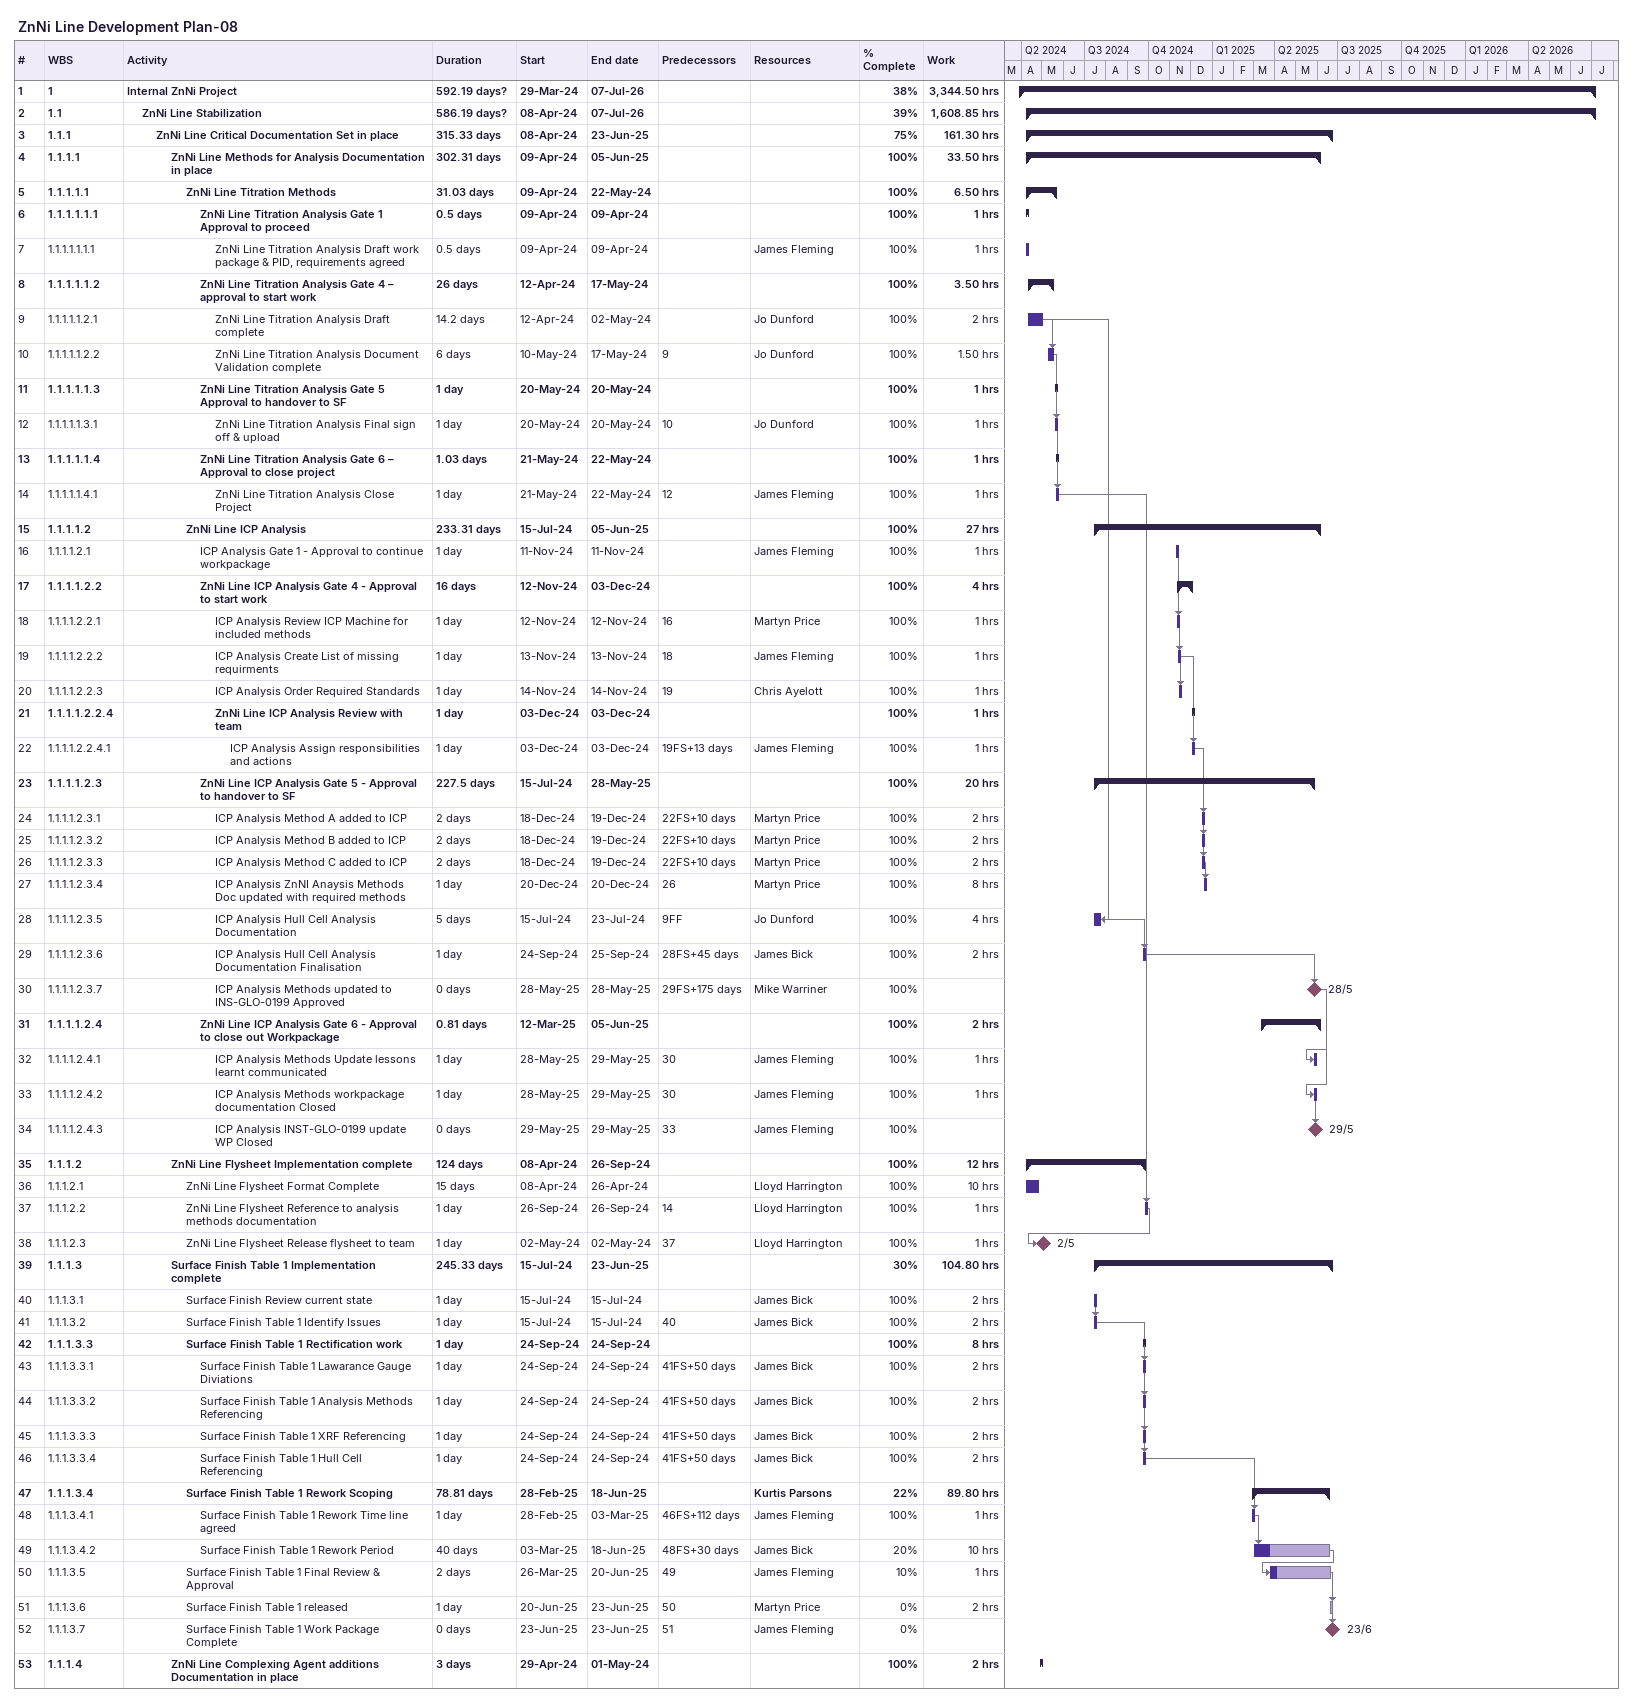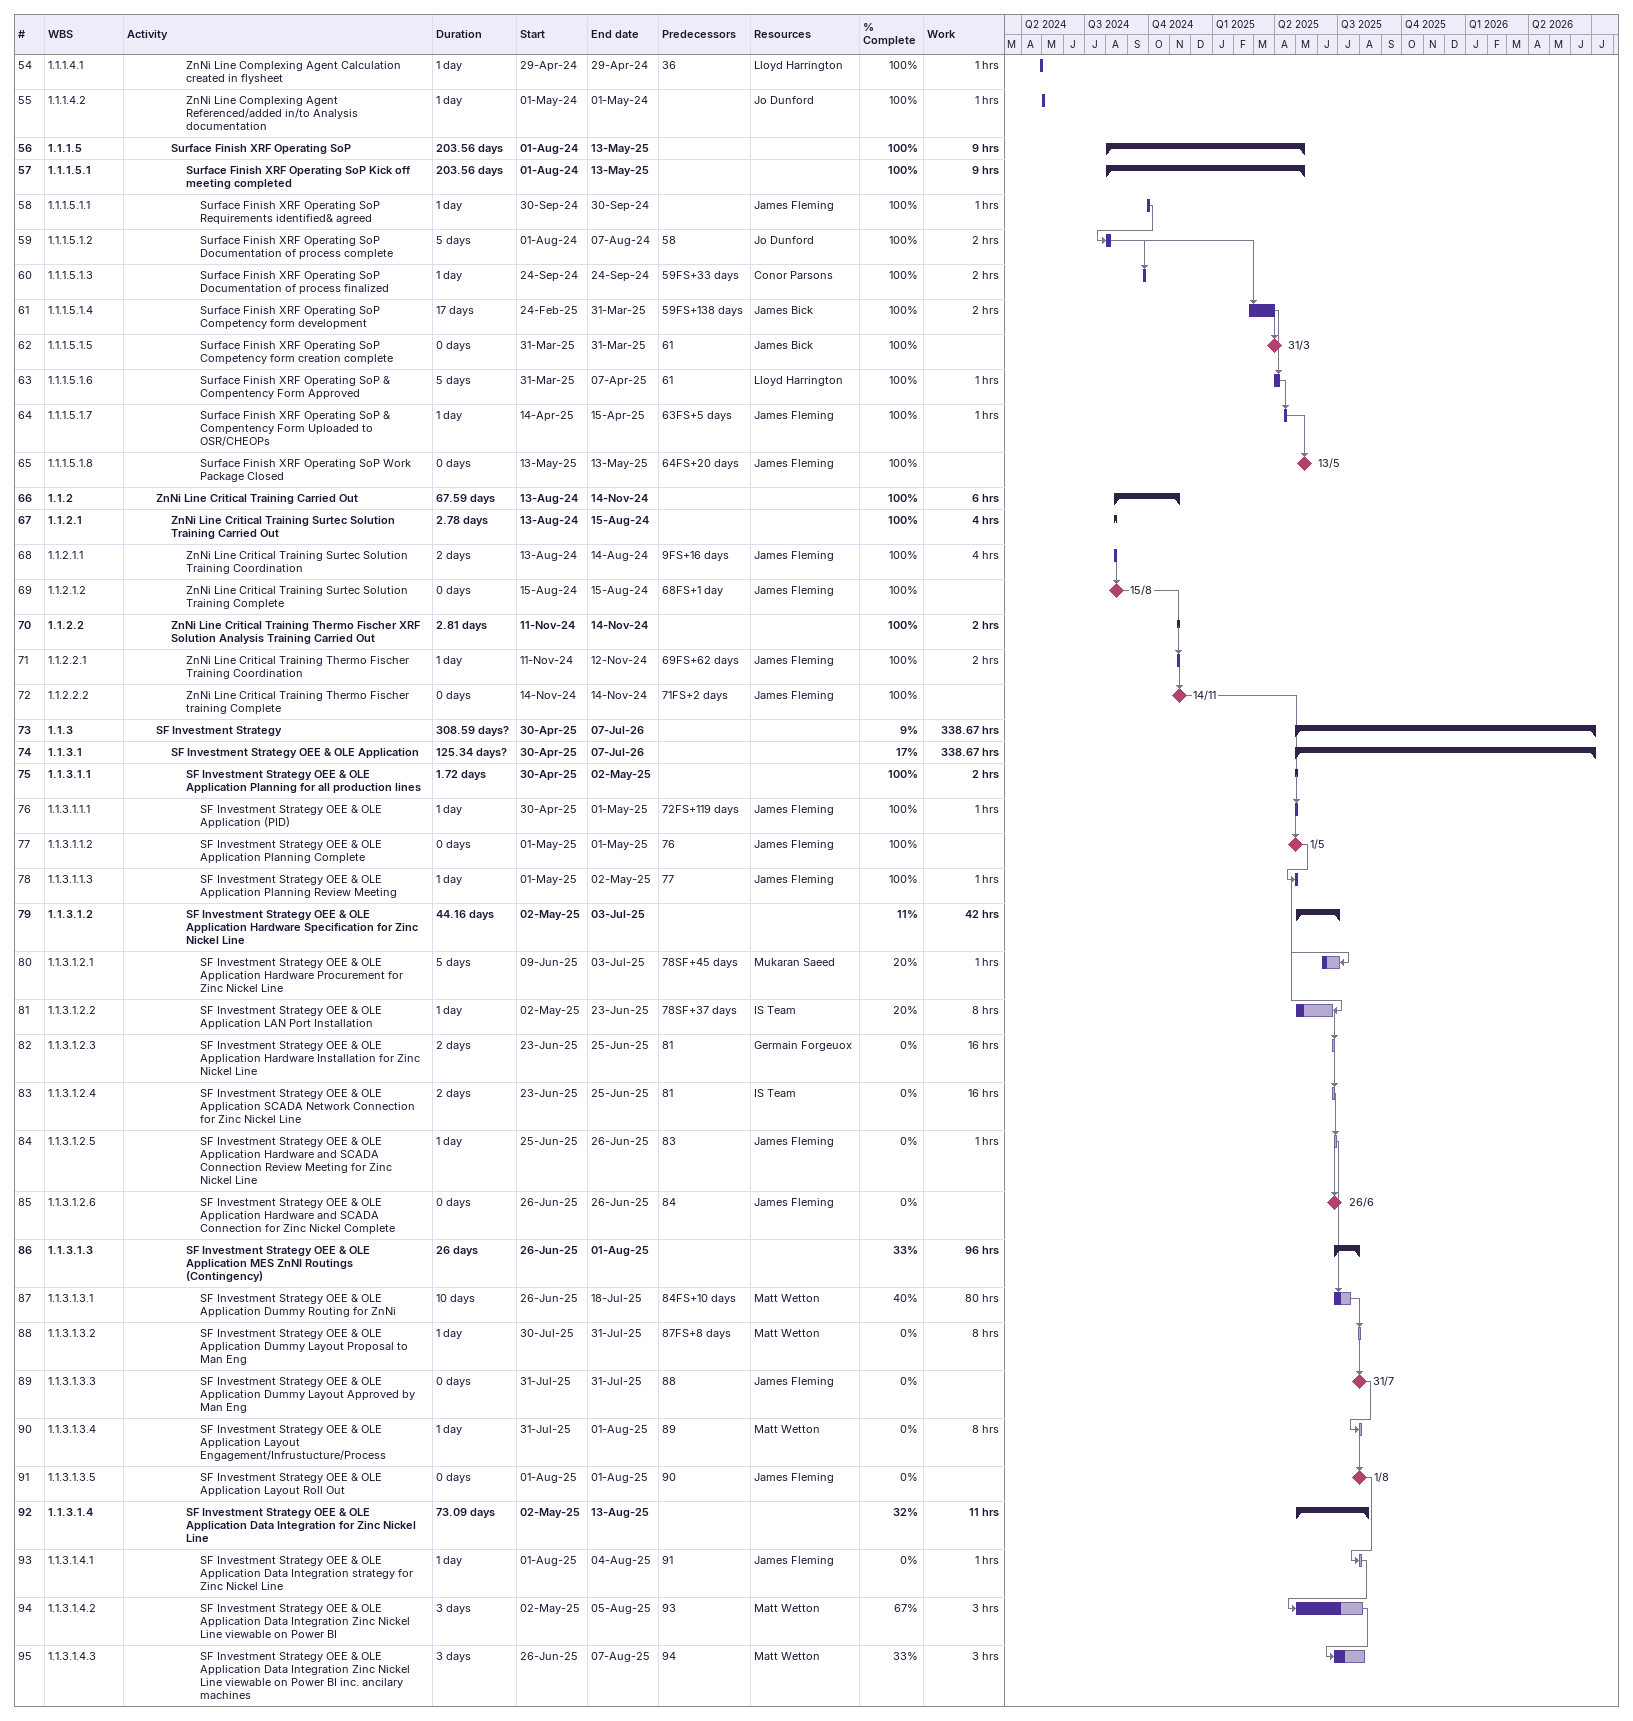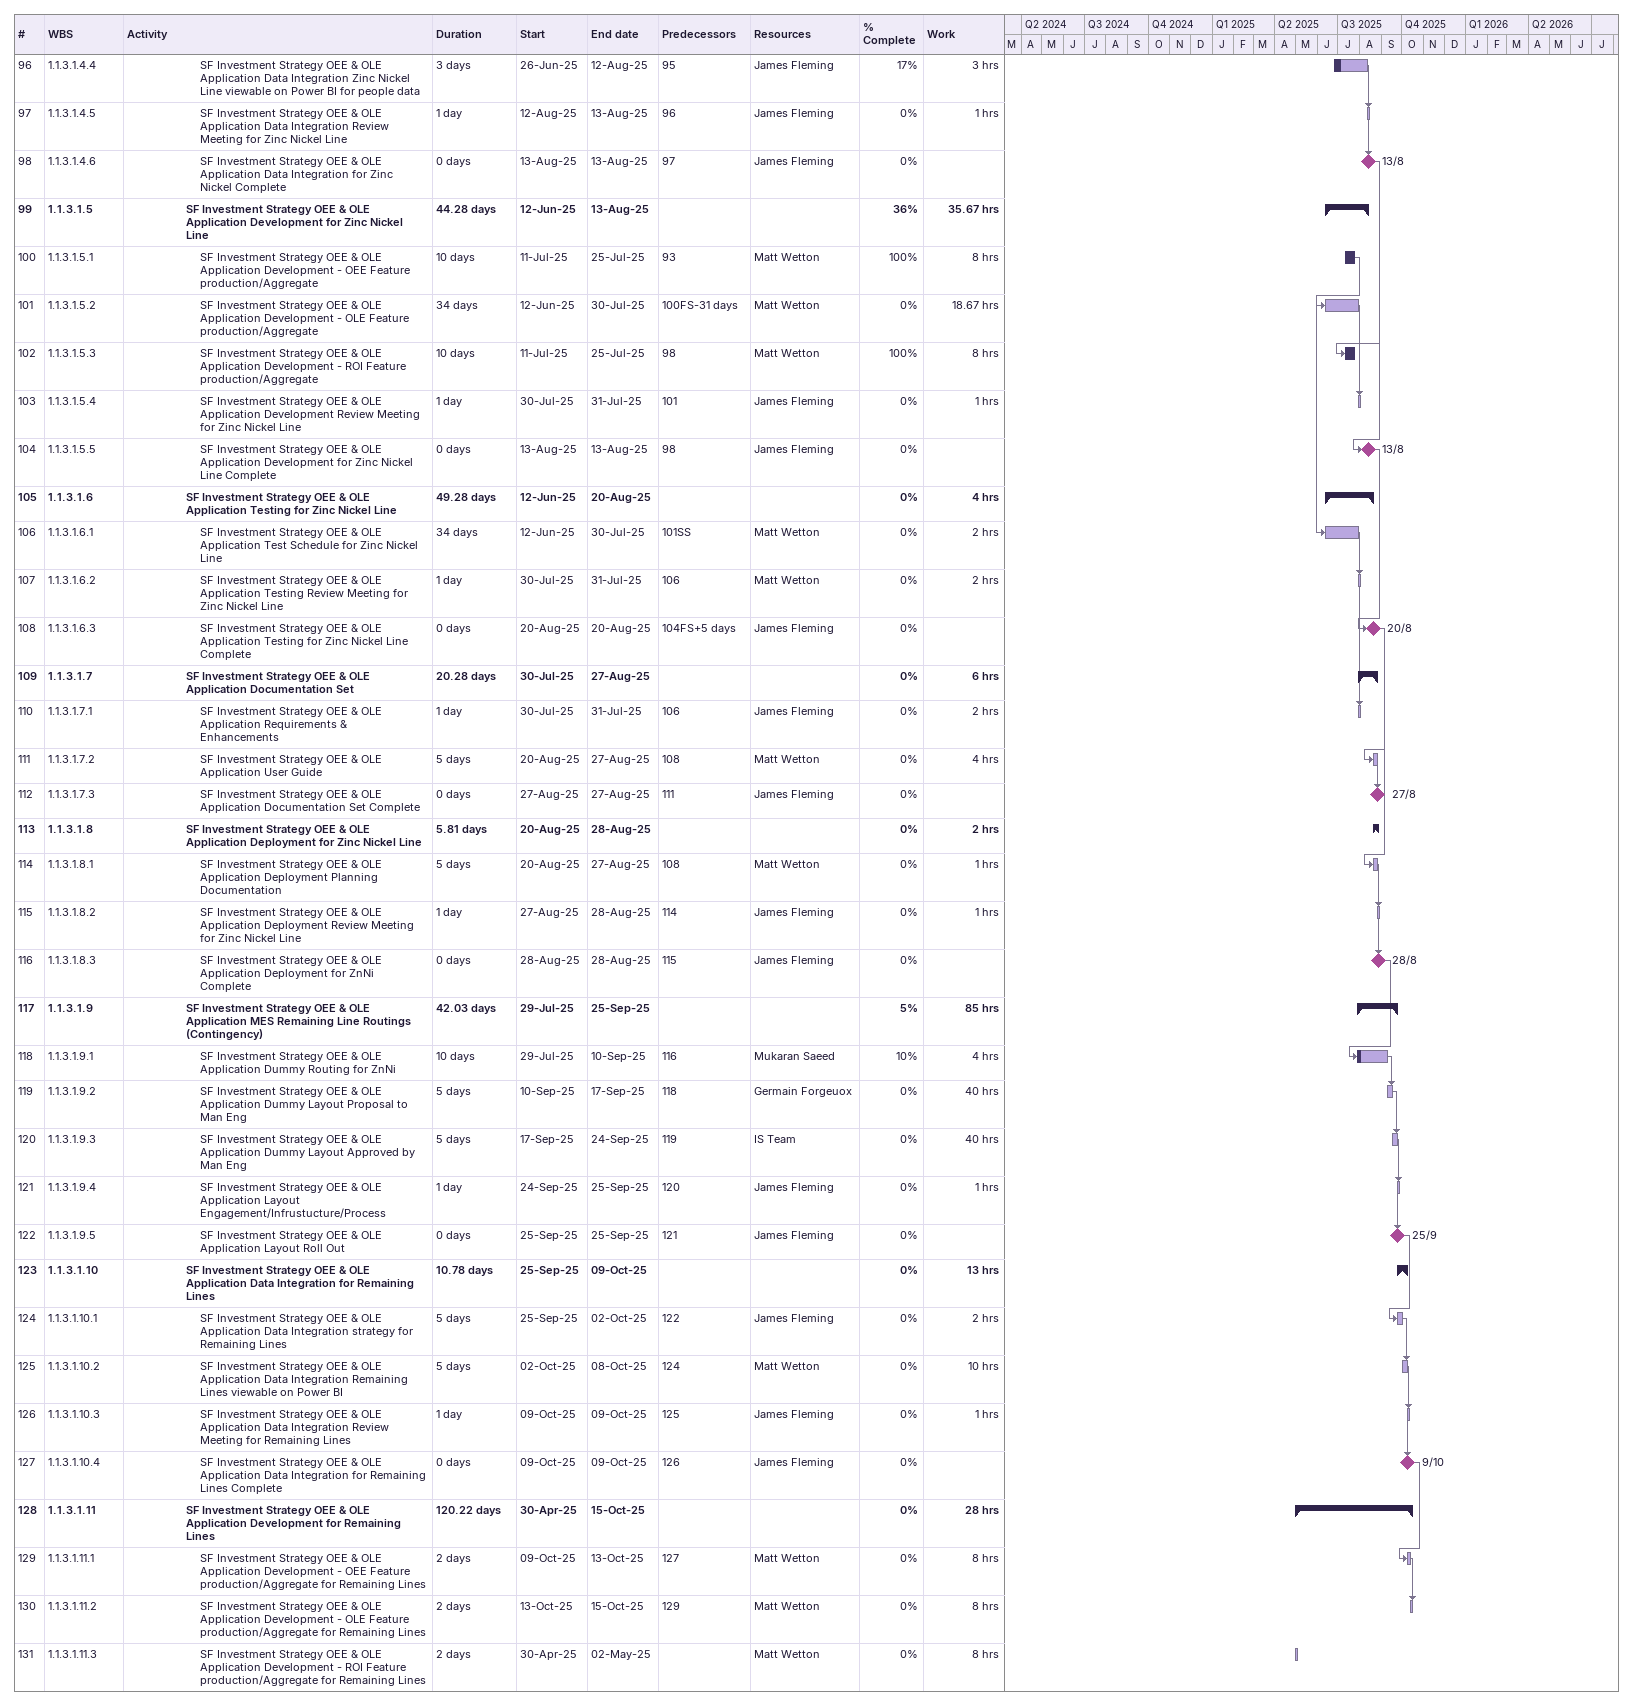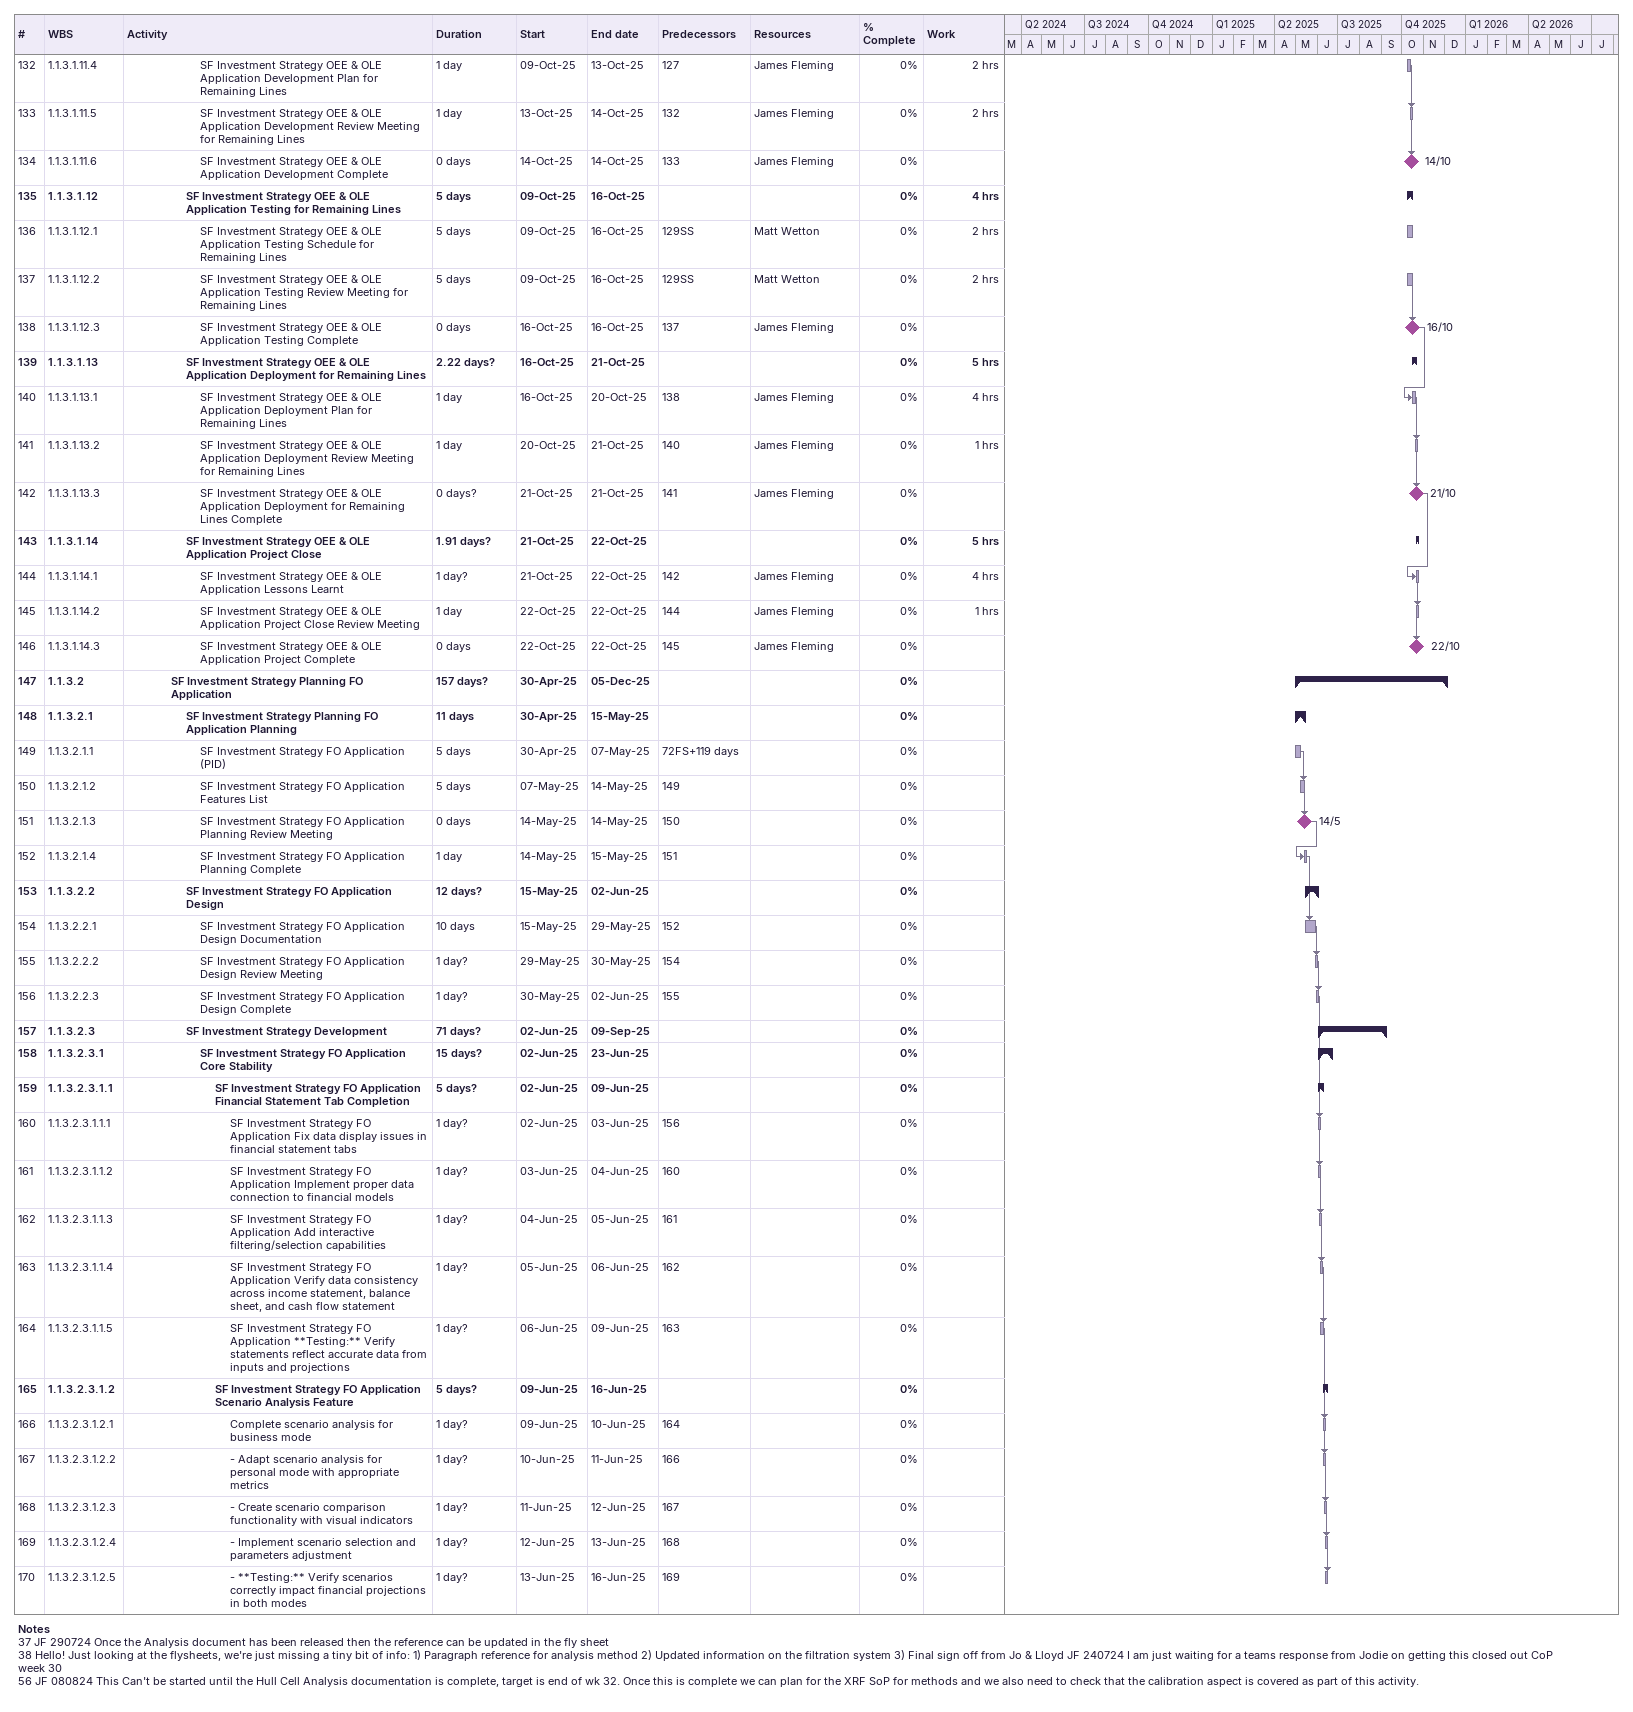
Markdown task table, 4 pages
ZnNi Line Development Plan-08

| ID | WBS | Task | Duration | Start | Finish | Predecessors | Resources | % complete | Work (h) |
|---|---|---|---|---|---|---|---|---|---|
| 1 | 1 | **Internal ZnNi Project** | 592.19d? | 2024-03-29 | 2026-07-07 |  |  | 38 | 3344.50 |
| 2 | 1.1 | **ZnNi Line Stabilization** | 586.19d? | 2024-04-08 | 2026-07-07 |  |  | 39 | 1608.85 |
| 3 | 1.1.1 | **ZnNi Line Critical Documentation Set in place** | 315.33d | 2024-04-08 | 2025-06-23 |  |  | 75 | 161.30 |
| 4 | 1.1.1.1 | **ZnNi Line Methods for Analysis Documentation in place** | 302.31d | 2024-04-09 | 2025-06-05 |  |  | 100 | 33.50 |
| 5 | 1.1.1.1.1 | **ZnNi Line Titration Methods** | 31.03d | 2024-04-09 | 2024-05-22 |  |  | 100 | 6.50 |
| 6 | 1.1.1.1.1.1 | **ZnNi Line Titration Analysis Gate 1 Approval to proceed** | 0.5d | 2024-04-09 | 2024-04-09 |  |  | 100 | 1 |
| 7 | 1.1.1.1.1.1.1 | ZnNi Line Titration Analysis Draft work package & PID, requirements agreed | 0.5d | 2024-04-09 | 2024-04-09 |  | James Fleming | 100 | 1 |
| 8 | 1.1.1.1.1.2 | **ZnNi Line Titration Analysis Gate 4 – approval to start work** | 26d | 2024-04-12 | 2024-05-17 |  |  | 100 | 3.50 |
| 9 | 1.1.1.1.1.2.1 | ZnNi Line Titration Analysis Draft complete | 14.2d | 2024-04-12 | 2024-05-02 |  | Jo Dunford | 100 | 2 |
| 10 | 1.1.1.1.1.2.2 | ZnNi Line Titration Analysis Document Validation complete | 6d | 2024-05-10 | 2024-05-17 | 9 | Jo Dunford | 100 | 1.50 |
| 11 | 1.1.1.1.1.3 | **ZnNi Line Titration Analysis Gate 5 Approval to handover to SF** | 1d | 2024-05-20 | 2024-05-20 |  |  | 100 | 1 |
| 12 | 1.1.1.1.1.3.1 | ZnNi Line Titration Analysis Final sign off & upload | 1d | 2024-05-20 | 2024-05-20 | 10 | Jo Dunford | 100 | 1 |
| 13 | 1.1.1.1.1.4 | **ZnNi Line Titration Analysis Gate 6 – Approval to close project** | 1.03d | 2024-05-21 | 2024-05-22 |  |  | 100 | 1 |
| 14 | 1.1.1.1.1.4.1 | ZnNi Line Titration Analysis Close Project | 1d | 2024-05-21 | 2024-05-22 | 12 | James Fleming | 100 | 1 |
| 15 | 1.1.1.1.2 | **ZnNi Line ICP Analysis** | 233.31d | 2024-07-15 | 2025-06-05 |  |  | 100 | 27 |
| 16 | 1.1.1.1.2.1 | ICP Analysis Gate 1 - Approval to continue workpackage | 1d | 2024-11-11 | 2024-11-11 |  | James Fleming | 100 | 1 |
| 17 | 1.1.1.1.2.2 | **ZnNi Line ICP Analysis Gate 4 - Approval to start work** | 16d | 2024-11-12 | 2024-12-03 |  |  | 100 | 4 |
| 18 | 1.1.1.1.2.2.1 | ICP Analysis Review ICP Machine for included methods | 1d | 2024-11-12 | 2024-11-12 | 16 | Martyn Price | 100 | 1 |
| 19 | 1.1.1.1.2.2.2 | ICP Analysis Create List of missing requirments | 1d | 2024-11-13 | 2024-11-13 | 18 | James Fleming | 100 | 1 |
| 20 | 1.1.1.1.2.2.3 | ICP Analysis Order Required Standards | 1d | 2024-11-14 | 2024-11-14 | 19 | Chris Ayelott | 100 | 1 |
| 21 | 1.1.1.1.2.2.4 | **ZnNi Line ICP Analysis Review with team** | 1d | 2024-12-03 | 2024-12-03 |  |  | 100 | 1 |
| 22 | 1.1.1.1.2.2.4.1 | ICP Analysis Assign responsibilities and actions | 1d | 2024-12-03 | 2024-12-03 | 19FS+13d | James Fleming | 100 | 1 |
| 23 | 1.1.1.1.2.3 | **ZnNi Line ICP Analysis Gate 5 - Approval to handover to SF** | 227.5d | 2024-07-15 | 2025-05-28 |  |  | 100 | 20 |
| 24 | 1.1.1.1.2.3.1 | ICP Analysis Method A added to ICP | 2d | 2024-12-18 | 2024-12-19 | 22FS+10d | Martyn Price | 100 | 2 |
| 25 | 1.1.1.1.2.3.2 | ICP Analysis Method B added to ICP | 2d | 2024-12-18 | 2024-12-19 | 22FS+10d | Martyn Price | 100 | 2 |
| 26 | 1.1.1.1.2.3.3 | ICP Analysis Method C added to ICP | 2d | 2024-12-18 | 2024-12-19 | 22FS+10d | Martyn Price | 100 | 2 |
| 27 | 1.1.1.1.2.3.4 | ICP Analysis ZnNI Anaysis Methods Doc updated with required methods | 1d | 2024-12-20 | 2024-12-20 | 26 | Martyn Price | 100 | 8 |
| 28 | 1.1.1.1.2.3.5 | ICP Analysis Hull Cell Analysis Documentation | 5d | 2024-07-15 | 2024-07-23 | 9FF | Jo Dunford | 100 | 4 |
| 29 | 1.1.1.1.2.3.6 | ICP Analysis Hull Cell Analysis Documentation Finalisation | 1d | 2024-09-24 | 2024-09-25 | 28FS+45d | James Bick | 100 | 2 |
| 30 | 1.1.1.1.2.3.7 | ICP Analysis Methods updated to INS-GLO-0199 Approved | 0d | 2025-05-28 | 2025-05-28 | 29FS+175d | Mike Warriner | 100 |  |
| 31 | 1.1.1.1.2.4 | **ZnNi Line ICP Analysis Gate 6 - Approval to close out Workpackage** | 0.81d | 2025-03-12 | 2025-06-05 |  |  | 100 | 2 |
| 32 | 1.1.1.1.2.4.1 | ICP Analysis Methods Update lessons learnt communicated | 1d | 2025-05-28 | 2025-05-29 | 30 | James Fleming | 100 | 1 |
| 33 | 1.1.1.1.2.4.2 | ICP Analysis Methods workpackage documentation Closed | 1d | 2025-05-28 | 2025-05-29 | 30 | James Fleming | 100 | 1 |
| 34 | 1.1.1.1.2.4.3 | ICP Analysis INST-GLO-0199 update WP Closed | 0d | 2025-05-29 | 2025-05-29 | 33 | James Fleming | 100 |  |
| 35 | 1.1.1.2 | **ZnNi Line Flysheet Implementation complete** | 124d | 2024-04-08 | 2024-09-26 |  |  | 100 | 12 |
| 36 | 1.1.1.2.1 | ZnNi Line Flysheet Format Complete | 15d | 2024-04-08 | 2024-04-26 |  | Lloyd Harrington | 100 | 10 |
| 37 | 1.1.1.2.2 | ZnNi Line Flysheet Reference to analysis methods documentation | 1d | 2024-09-26 | 2024-09-26 | 14 | Lloyd Harrington | 100 | 1 |
| 38 | 1.1.1.2.3 | ZnNi Line Flysheet Release flysheet to team | 1d | 2024-05-02 | 2024-05-02 | 37 | Lloyd Harrington | 100 | 1 |
| 39 | 1.1.1.3 | **Surface Finish Table 1 Implementation complete** | 245.33d | 2024-07-15 | 2025-06-23 |  |  | 30 | 104.80 |
| 40 | 1.1.1.3.1 | Surface Finish Review current state | 1d | 2024-07-15 | 2024-07-15 |  | James Bick | 100 | 2 |
| 41 | 1.1.1.3.2 | Surface Finish Table 1 Identify Issues | 1d | 2024-07-15 | 2024-07-15 | 40 | James Bick | 100 | 2 |
| 42 | 1.1.1.3.3 | **Surface Finish Table 1 Rectification work** | 1d | 2024-09-24 | 2024-09-24 |  |  | 100 | 8 |
| 43 | 1.1.1.3.3.1 | Surface Finish Table 1 Lawarance Gauge Diviations | 1d | 2024-09-24 | 2024-09-24 | 41FS+50d | James Bick | 100 | 2 |
| 44 | 1.1.1.3.3.2 | Surface Finish Table 1 Analysis Methods Referencing | 1d | 2024-09-24 | 2024-09-24 | 41FS+50d | James Bick | 100 | 2 |
| 45 | 1.1.1.3.3.3 | Surface Finish Table 1 XRF Referencing | 1d | 2024-09-24 | 2024-09-24 | 41FS+50d | James Bick | 100 | 2 |
| 46 | 1.1.1.3.3.4 | Surface Finish Table 1 Hull Cell Referencing | 1d | 2024-09-24 | 2024-09-24 | 41FS+50d | James Bick | 100 | 2 |
| 47 | 1.1.1.3.4 | **Surface Finish Table 1 Rework Scoping** | 78.81d | 2025-02-28 | 2025-06-18 |  | Kurtis Parsons | 22 | 89.80 |
| 48 | 1.1.1.3.4.1 | Surface Finish Table 1 Rework Time line agreed | 1d | 2025-02-28 | 2025-03-03 | 46FS+112d | James Fleming | 100 | 1 |
| 49 | 1.1.1.3.4.2 | Surface Finish Table 1 Rework Period | 40d | 2025-03-03 | 2025-06-18 | 48FS+30d | James Bick | 20 | 10 |
| 50 | 1.1.1.3.5 | Surface Finish Table 1 Final Review & Approval | 2d | 2025-03-26 | 2025-06-20 | 49 | James Fleming | 10 | 1 |
| 51 | 1.1.1.3.6 | Surface Finish Table 1 released | 1d | 2025-06-20 | 2025-06-23 | 50 | Martyn Price | 0 | 2 |
| 52 | 1.1.1.3.7 | Surface Finish Table 1 Work Package Complete | 0d | 2025-06-23 | 2025-06-23 | 51 | James Fleming | 0 |  |
| 53 | 1.1.1.4 | **ZnNi Line Complexing Agent additions Documentation in place** | 3d | 2024-04-29 | 2024-05-01 |  |  | 100 | 2 |
| 54 | 1.1.1.4.1 | ZnNi Line Complexing Agent Calculation created in flysheet | 1d | 2024-04-29 | 2024-04-29 | 36 | Lloyd Harrington | 100 | 1 |
| 55 | 1.1.1.4.2 | ZnNi Line Complexing Agent Referenced/added in/to Analysis documentation | 1d | 2024-05-01 | 2024-05-01 |  | Jo Dunford | 100 | 1 |
| 56 | 1.1.1.5 | **Surface Finish XRF Operating SoP** | 203.56d | 2024-08-01 | 2025-05-13 |  |  | 100 | 9 |
| 57 | 1.1.1.5.1 | **Surface Finish XRF Operating SoP Kick off meeting completed** | 203.56d | 2024-08-01 | 2025-05-13 |  |  | 100 | 9 |
| 58 | 1.1.1.5.1.1 | Surface Finish XRF Operating SoP Requirements identified& agreed | 1d | 2024-09-30 | 2024-09-30 |  | James Fleming | 100 | 1 |
| 59 | 1.1.1.5.1.2 | Surface Finish XRF Operating SoP Documentation of process complete | 5d | 2024-08-01 | 2024-08-07 | 58 | Jo Dunford | 100 | 2 |
| 60 | 1.1.1.5.1.3 | Surface Finish XRF Operating SoP Documentation of process finalized | 1d | 2024-09-24 | 2024-09-24 | 59FS+33d | Conor Parsons | 100 | 2 |
| 61 | 1.1.1.5.1.4 | Surface Finish XRF Operating SoP Competency form development | 17d | 2025-02-24 | 2025-03-31 | 59FS+138d | James Bick | 100 | 2 |
| 62 | 1.1.1.5.1.5 | Surface Finish XRF Operating SoP Competency form creation complete | 0d | 2025-03-31 | 2025-03-31 | 61 | James Bick | 100 |  |
| 63 | 1.1.1.5.1.6 | Surface Finish XRF Operating SoP & Compentency Form Approved | 5d | 2025-03-31 | 2025-04-07 | 61 | Lloyd Harrington | 100 | 1 |
| 64 | 1.1.1.5.1.7 | Surface Finish XRF Operating SoP & Compentency Form Uploaded to OSR/CHEOPs | 1d | 2025-04-14 | 2025-04-15 | 63FS+5d | James Fleming | 100 | 1 |
| 65 | 1.1.1.5.1.8 | Surface Finish XRF Operating SoP Work Package Closed | 0d | 2025-05-13 | 2025-05-13 | 64FS+20d | James Fleming | 100 |  |
| 66 | 1.1.2 | **ZnNi Line Critical Training Carried Out** | 67.59d | 2024-08-13 | 2024-11-14 |  |  | 100 | 6 |
| 67 | 1.1.2.1 | **ZnNi Line Critical Training Surtec Solution Training Carried Out** | 2.78d | 2024-08-13 | 2024-08-15 |  |  | 100 | 4 |
| 68 | 1.1.2.1.1 | ZnNi Line Critical Training Surtec Solution Training Coordination | 2d | 2024-08-13 | 2024-08-14 | 9FS+16d | James Fleming | 100 | 4 |
| 69 | 1.1.2.1.2 | ZnNi Line Critical Training Surtec Solution Training Complete | 0d | 2024-08-15 | 2024-08-15 | 68FS+1d | James Fleming | 100 |  |
| 70 | 1.1.2.2 | **ZnNi Line Critical Training Thermo Fischer XRF Solution Analysis Training Carried Out** | 2.81d | 2024-11-11 | 2024-11-14 |  |  | 100 | 2 |
| 71 | 1.1.2.2.1 | ZnNi Line Critical Training Thermo Fischer Training Coordination | 1d | 2024-11-11 | 2024-11-12 | 69FS+62d | James Fleming | 100 | 2 |
| 72 | 1.1.2.2.2 | ZnNi Line Critical Training Thermo Fischer training Complete | 0d | 2024-11-14 | 2024-11-14 | 71FS+2d | James Fleming | 100 |  |
| 73 | 1.1.3 | **SF Investment Strategy** | 308.59d? | 2025-04-30 | 2026-07-07 |  |  | 9 | 338.67 |
| 74 | 1.1.3.1 | **SF Investment Strategy OEE & OLE Application** | 125.34d? | 2025-04-30 | 2026-07-07 |  |  | 17 | 338.67 |
| 75 | 1.1.3.1.1 | **SF Investment Strategy OEE & OLE Application Planning for all production lines** | 1.72d | 2025-04-30 | 2025-05-02 |  |  | 100 | 2 |
| 76 | 1.1.3.1.1.1 | SF Investment Strategy OEE & OLE Application (PID) | 1d | 2025-04-30 | 2025-05-01 | 72FS+119d | James Fleming | 100 | 1 |
| 77 | 1.1.3.1.1.2 | SF Investment Strategy OEE & OLE Application Planning Complete | 0d | 2025-05-01 | 2025-05-01 | 76 | James Fleming | 100 |  |
| 78 | 1.1.3.1.1.3 | SF Investment Strategy OEE & OLE Application Planning Review Meeting | 1d | 2025-05-01 | 2025-05-02 | 77 | James Fleming | 100 | 1 |
| 79 | 1.1.3.1.2 | **SF Investment Strategy OEE & OLE Application Hardware Specification for Zinc Nickel Line** | 44.16d | 2025-05-02 | 2025-07-03 |  |  | 11 | 42 |
| 80 | 1.1.3.1.2.1 | SF Investment Strategy OEE & OLE Application Hardware Procurement for Zinc Nickel Line | 5d | 2025-06-09 | 2025-07-03 | 78SF+45d | Mukaran Saeed | 20 | 1 |
| 81 | 1.1.3.1.2.2 | SF Investment Strategy OEE & OLE Application LAN Port Installation | 1d | 2025-05-02 | 2025-06-23 | 78SF+37d | IS Team | 20 | 8 |
| 82 | 1.1.3.1.2.3 | SF Investment Strategy OEE & OLE Application Hardware Installation for Zinc Nickel Line | 2d | 2025-06-23 | 2025-06-25 | 81 | Germain Forgeuox | 0 | 16 |
| 83 | 1.1.3.1.2.4 | SF Investment Strategy OEE & OLE Application SCADA Network Connection for Zinc Nickel Line | 2d | 2025-06-23 | 2025-06-25 | 81 | IS Team | 0 | 16 |
| 84 | 1.1.3.1.2.5 | SF Investment Strategy OEE & OLE Application Hardware and SCADA Connection Review Meeting for Zinc Nickel Line | 1d | 2025-06-25 | 2025-06-26 | 83 | James Fleming | 0 | 1 |
| 85 | 1.1.3.1.2.6 | SF Investment Strategy OEE & OLE Application Hardware and SCADA Connection for Zinc Nickel Complete | 0d | 2025-06-26 | 2025-06-26 | 84 | James Fleming | 0 |  |
| 86 | 1.1.3.1.3 | **SF Investment Strategy OEE & OLE Application MES ZnNI Routings (Contingency)** | 26d | 2025-06-26 | 2025-08-01 |  |  | 33 | 96 |
| 87 | 1.1.3.1.3.1 | SF Investment Strategy OEE & OLE Application Dummy Routing for ZnNi | 10d | 2025-06-26 | 2025-07-18 | 84FS+10d | Matt Wetton | 40 | 80 |
| 88 | 1.1.3.1.3.2 | SF Investment Strategy OEE & OLE Application Dummy Layout Proposal to Man Eng | 1d | 2025-07-30 | 2025-07-31 | 87FS+8d | Matt Wetton | 0 | 8 |
| 89 | 1.1.3.1.3.3 | SF Investment Strategy OEE & OLE Application Dummy Layout Approved by Man Eng | 0d | 2025-07-31 | 2025-07-31 | 88 | James Fleming | 0 |  |
| 90 | 1.1.3.1.3.4 | SF Investment Strategy OEE & OLE Application Layout Engagement/Infrustucture/Process | 1d | 2025-07-31 | 2025-08-01 | 89 | Matt Wetton | 0 | 8 |
| 91 | 1.1.3.1.3.5 | SF Investment Strategy OEE & OLE Application Layout Roll Out | 0d | 2025-08-01 | 2025-08-01 | 90 | James Fleming | 0 |  |
| 92 | 1.1.3.1.4 | **SF Investment Strategy OEE & OLE Application Data Integration for Zinc Nickel Line** | 73.09d | 2025-05-02 | 2025-08-13 |  |  | 32 | 11 |
| 93 | 1.1.3.1.4.1 | SF Investment Strategy OEE & OLE Application Data Integration strategy for Zinc Nickel Line | 1d | 2025-08-01 | 2025-08-04 | 91 | James Fleming | 0 | 1 |
| 94 | 1.1.3.1.4.2 | SF Investment Strategy OEE & OLE Application Data Integration Zinc Nickel Line viewable on Power BI | 3d | 2025-05-02 | 2025-08-05 | 93 | Matt Wetton | 67 | 3 |
| 95 | 1.1.3.1.4.3 | SF Investment Strategy OEE & OLE Application Data Integration Zinc Nickel Line viewable on Power BI inc. ancilary machines | 3d | 2025-06-26 | 2025-08-07 | 94 | Matt Wetton | 33 | 3 |
| 96 | 1.1.3.1.4.4 | SF Investment Strategy OEE & OLE Application Data Integration Zinc Nickel Line viewable on Power BI for people data | 3d | 2025-06-26 | 2025-08-12 | 95 | James Fleming | 17 | 3 |
| 97 | 1.1.3.1.4.5 | SF Investment Strategy OEE & OLE Application Data Integration Review Meeting for Zinc Nickel Line | 1d | 2025-08-12 | 2025-08-13 | 96 | James Fleming | 0 | 1 |
| 98 | 1.1.3.1.4.6 | SF Investment Strategy OEE & OLE Application Data Integration for Zinc Nickel Complete | 0d | 2025-08-13 | 2025-08-13 | 97 | James Fleming | 0 |  |
| 99 | 1.1.3.1.5 | **SF Investment Strategy OEE & OLE Application Development for Zinc Nickel Line** | 44.28d | 2025-06-12 | 2025-08-13 |  |  | 36 | 35.67 |
| 100 | 1.1.3.1.5.1 | SF Investment Strategy OEE & OLE Application Development - OEE Feature production/Aggregate | 10d | 2025-07-11 | 2025-07-25 | 93 | Matt Wetton | 100 | 8 |
| 101 | 1.1.3.1.5.2 | SF Investment Strategy OEE & OLE Application Development - OLE Feature production/Aggregate | 34d | 2025-06-12 | 2025-07-30 | 100FS-31d | Matt Wetton | 0 | 18.67 |
| 102 | 1.1.3.1.5.3 | SF Investment Strategy OEE & OLE Application Development - ROI Feature production/Aggregate | 10d | 2025-07-11 | 2025-07-25 | 98 | Matt Wetton | 100 | 8 |
| 103 | 1.1.3.1.5.4 | SF Investment Strategy OEE & OLE Application Development Review Meeting for Zinc Nickel Line | 1d | 2025-07-30 | 2025-07-31 | 101 | James Fleming | 0 | 1 |
| 104 | 1.1.3.1.5.5 | SF Investment Strategy OEE & OLE Application Development for Zinc Nickel Line Complete | 0d | 2025-08-13 | 2025-08-13 | 98 | James Fleming | 0 |  |
| 105 | 1.1.3.1.6 | **SF Investment Strategy OEE & OLE Application Testing for Zinc Nickel Line** | 49.28d | 2025-06-12 | 2025-08-20 |  |  | 0 | 4 |
| 106 | 1.1.3.1.6.1 | SF Investment Strategy OEE & OLE Application Test Schedule for Zinc Nickel Line | 34d | 2025-06-12 | 2025-07-30 | 101SS | Matt Wetton | 0 | 2 |
| 107 | 1.1.3.1.6.2 | SF Investment Strategy OEE & OLE Application Testing Review Meeting for Zinc Nickel Line | 1d | 2025-07-30 | 2025-07-31 | 106 | Matt Wetton | 0 | 2 |
| 108 | 1.1.3.1.6.3 | SF Investment Strategy OEE & OLE Application Testing for Zinc Nickel Line Complete | 0d | 2025-08-20 | 2025-08-20 | 104FS+5d | James Fleming | 0 |  |
| 109 | 1.1.3.1.7 | **SF Investment Strategy OEE & OLE Application Documentation Set** | 20.28d | 2025-07-30 | 2025-08-27 |  |  | 0 | 6 |
| 110 | 1.1.3.1.7.1 | SF Investment Strategy OEE & OLE Application Requirements & Enhancements | 1d | 2025-07-30 | 2025-07-31 | 106 | James Fleming | 0 | 2 |
| 111 | 1.1.3.1.7.2 | SF Investment Strategy OEE & OLE Application User Guide | 5d | 2025-08-20 | 2025-08-27 | 108 | Matt Wetton | 0 | 4 |
| 112 | 1.1.3.1.7.3 | SF Investment Strategy OEE & OLE Application Documentation Set Complete | 0d | 2025-08-27 | 2025-08-27 | 111 | James Fleming | 0 |  |
| 113 | 1.1.3.1.8 | **SF Investment Strategy OEE & OLE Application Deployment for Zinc Nickel Line** | 5.81d | 2025-08-20 | 2025-08-28 |  |  | 0 | 2 |
| 114 | 1.1.3.1.8.1 | SF Investment Strategy OEE & OLE Application Deployment Planning Documentation | 5d | 2025-08-20 | 2025-08-27 | 108 | Matt Wetton | 0 | 1 |
| 115 | 1.1.3.1.8.2 | SF Investment Strategy OEE & OLE Application Deployment Review Meeting for Zinc Nickel Line | 1d | 2025-08-27 | 2025-08-28 | 114 | James Fleming | 0 | 1 |
| 116 | 1.1.3.1.8.3 | SF Investment Strategy OEE & OLE Application Deployment for ZnNi Complete | 0d | 2025-08-28 | 2025-08-28 | 115 | James Fleming | 0 |  |
| 117 | 1.1.3.1.9 | **SF Investment Strategy OEE & OLE Application MES Remaining Line Routings (Contingency)** | 42.03d | 2025-07-29 | 2025-09-25 |  |  | 5 | 85 |
| 118 | 1.1.3.1.9.1 | SF Investment Strategy OEE & OLE Application Dummy Routing for ZnNi | 10d | 2025-07-29 | 2025-09-10 | 116 | Mukaran Saeed | 10 | 4 |
| 119 | 1.1.3.1.9.2 | SF Investment Strategy OEE & OLE Application Dummy Layout Proposal to Man Eng | 5d | 2025-09-10 | 2025-09-17 | 118 | Germain Forgeuox | 0 | 40 |
| 120 | 1.1.3.1.9.3 | SF Investment Strategy OEE & OLE Application Dummy Layout Approved by Man Eng | 5d | 2025-09-17 | 2025-09-24 | 119 | IS Team | 0 | 40 |
| 121 | 1.1.3.1.9.4 | SF Investment Strategy OEE & OLE Application Layout Engagement/Infrustucture/Process | 1d | 2025-09-24 | 2025-09-25 | 120 | James Fleming | 0 | 1 |
| 122 | 1.1.3.1.9.5 | SF Investment Strategy OEE & OLE Application Layout Roll Out | 0d | 2025-09-25 | 2025-09-25 | 121 | James Fleming | 0 |  |
| 123 | 1.1.3.1.10 | **SF Investment Strategy OEE & OLE Application Data Integration for Remaining Lines** | 10.78d | 2025-09-25 | 2025-10-09 |  |  | 0 | 13 |
| 124 | 1.1.3.1.10.1 | SF Investment Strategy OEE & OLE Application Data Integration strategy for Remaining Lines | 5d | 2025-09-25 | 2025-10-02 | 122 | James Fleming | 0 | 2 |
| 125 | 1.1.3.1.10.2 | SF Investment Strategy OEE & OLE Application Data Integration Remaining Lines viewable on Power BI | 5d | 2025-10-02 | 2025-10-08 | 124 | Matt Wetton | 0 | 10 |
| 126 | 1.1.3.1.10.3 | SF Investment Strategy OEE & OLE Application Data Integration Review Meeting for Remaining Lines | 1d | 2025-10-09 | 2025-10-09 | 125 | James Fleming | 0 | 1 |
| 127 | 1.1.3.1.10.4 | SF Investment Strategy OEE & OLE Application Data Integration for Remaining Lines Complete | 0d | 2025-10-09 | 2025-10-09 | 126 | James Fleming | 0 |  |
| 128 | 1.1.3.1.11 | **SF Investment Strategy OEE & OLE Application Development for Remaining Lines** | 120.22d | 2025-04-30 | 2025-10-15 |  |  | 0 | 28 |
| 129 | 1.1.3.1.11.1 | SF Investment Strategy OEE & OLE Application Development - OEE Feature production/Aggregate for Remaining Lines | 2d | 2025-10-09 | 2025-10-13 | 127 | Matt Wetton | 0 | 8 |
| 130 | 1.1.3.1.11.2 | SF Investment Strategy OEE & OLE Application Development - OLE Feature production/Aggregate for Remaining Lines | 2d | 2025-10-13 | 2025-10-15 | 129 | Matt Wetton | 0 | 8 |
| 131 | 1.1.3.1.11.3 | SF Investment Strategy OEE & OLE Application Development - ROI Feature production/Aggregate for Remaining Lines | 2d | 2025-04-30 | 2025-05-02 |  | Matt Wetton | 0 | 8 |
| 132 | 1.1.3.1.11.4 | SF Investment Strategy OEE & OLE Application Development Plan for Remaining Lines | 1d | 2025-10-09 | 2025-10-13 | 127 | James Fleming | 0 | 2 |
| 133 | 1.1.3.1.11.5 | SF Investment Strategy OEE & OLE Application Development Review Meeting for Remaining Lines | 1d | 2025-10-13 | 2025-10-14 | 132 | James Fleming | 0 | 2 |
| 134 | 1.1.3.1.11.6 | SF Investment Strategy OEE & OLE Application Development Complete | 0d | 2025-10-14 | 2025-10-14 | 133 | James Fleming | 0 |  |
| 135 | 1.1.3.1.12 | **SF Investment Strategy OEE & OLE Application Testing for Remaining Lines** | 5d | 2025-10-09 | 2025-10-16 |  |  | 0 | 4 |
| 136 | 1.1.3.1.12.1 | SF Investment Strategy OEE & OLE Application Testing Schedule for Remaining Lines | 5d | 2025-10-09 | 2025-10-16 | 129SS | Matt Wetton | 0 | 2 |
| 137 | 1.1.3.1.12.2 | SF Investment Strategy OEE & OLE Application Testing Review Meeting for Remaining Lines | 5d | 2025-10-09 | 2025-10-16 | 129SS | Matt Wetton | 0 | 2 |
| 138 | 1.1.3.1.12.3 | SF Investment Strategy OEE & OLE Application Testing Complete | 0d | 2025-10-16 | 2025-10-16 | 137 | James Fleming | 0 |  |
| 139 | 1.1.3.1.13 | **SF Investment Strategy OEE & OLE Application Deployment for Remaining Lines** | 2.22d? | 2025-10-16 | 2025-10-21 |  |  | 0 | 5 |
| 140 | 1.1.3.1.13.1 | SF Investment Strategy OEE & OLE Application Deployment Plan for Remaining Lines | 1d | 2025-10-16 | 2025-10-20 | 138 | James Fleming | 0 | 4 |
| 141 | 1.1.3.1.13.2 | SF Investment Strategy OEE & OLE Application Deployment Review Meeting for Remaining Lines | 1d | 2025-10-20 | 2025-10-21 | 140 | James Fleming | 0 | 1 |
| 142 | 1.1.3.1.13.3 | SF Investment Strategy OEE & OLE Application Deployment for Remaining Lines Complete | 0d? | 2025-10-21 | 2025-10-21 | 141 | James Fleming | 0 |  |
| 143 | 1.1.3.1.14 | **SF Investment Strategy OEE & OLE Application Project Close** | 1.91d? | 2025-10-21 | 2025-10-22 |  |  | 0 | 5 |
| 144 | 1.1.3.1.14.1 | SF Investment Strategy OEE & OLE Application Lessons Learnt | 1d? | 2025-10-21 | 2025-10-22 | 142 | James Fleming | 0 | 4 |
| 145 | 1.1.3.1.14.2 | SF Investment Strategy OEE & OLE Application Project Close Review Meeting | 1d | 2025-10-22 | 2025-10-22 | 144 | James Fleming | 0 | 1 |
| 146 | 1.1.3.1.14.3 | SF Investment Strategy OEE & OLE Application Project Complete | 0d | 2025-10-22 | 2025-10-22 | 145 | James Fleming | 0 |  |
| 147 | 1.1.3.2 | **SF Investment Strategy Planning FO Application** | 157d? | 2025-04-30 | 2025-12-05 |  |  | 0 |  |
| 148 | 1.1.3.2.1 | **SF Investment Strategy Planning FO Application Planning** | 11d | 2025-04-30 | 2025-05-15 |  |  | 0 |  |
| 149 | 1.1.3.2.1.1 | SF Investment Strategy FO Application (PID) | 5d | 2025-04-30 | 2025-05-07 | 72FS+119d |  | 0 |  |
| 150 | 1.1.3.2.1.2 | SF Investment Strategy FO Application Features List | 5d | 2025-05-07 | 2025-05-14 | 149 |  | 0 |  |
| 151 | 1.1.3.2.1.3 | SF Investment Strategy FO Application Planning Review Meeting | 0d | 2025-05-14 | 2025-05-14 | 150 |  | 0 |  |
| 152 | 1.1.3.2.1.4 | SF Investment Strategy FO Application Planning Complete | 1d | 2025-05-14 | 2025-05-15 | 151 |  | 0 |  |
| 153 | 1.1.3.2.2 | **SF Investment Strategy FO Application Design** | 12d? | 2025-05-15 | 2025-06-02 |  |  | 0 |  |
| 154 | 1.1.3.2.2.1 | SF Investment Strategy FO Application Design Documentation | 10d | 2025-05-15 | 2025-05-29 | 152 |  | 0 |  |
| 155 | 1.1.3.2.2.2 | SF Investment Strategy FO Application Design Review Meeting | 1d? | 2025-05-29 | 2025-05-30 | 154 |  | 0 |  |
| 156 | 1.1.3.2.2.3 | SF Investment Strategy FO Application Design Complete | 1d? | 2025-05-30 | 2025-06-02 | 155 |  | 0 |  |
| 157 | 1.1.3.2.3 | **SF Investment Strategy Development** | 71d? | 2025-06-02 | 2025-09-09 |  |  | 0 |  |
| 158 | 1.1.3.2.3.1 | **SF Investment Strategy FO Application Core Stability** | 15d? | 2025-06-02 | 2025-06-23 |  |  | 0 |  |
| 159 | 1.1.3.2.3.1.1 | **SF Investment Strategy FO Application Financial Statement Tab Completion** | 5d? | 2025-06-02 | 2025-06-09 |  |  | 0 |  |
| 160 | 1.1.3.2.3.1.1.1 | SF Investment Strategy FO Application Fix data display issues in financial statement tabs | 1d? | 2025-06-02 | 2025-06-03 | 156 |  | 0 |  |
| 161 | 1.1.3.2.3.1.1.2 | SF Investment Strategy FO Application Implement proper data connection to financial models | 1d? | 2025-06-03 | 2025-06-04 | 160 |  | 0 |  |
| 162 | 1.1.3.2.3.1.1.3 | SF Investment Strategy FO Application Add interactive filtering/selection capabilities | 1d? | 2025-06-04 | 2025-06-05 | 161 |  | 0 |  |
| 163 | 1.1.3.2.3.1.1.4 | SF Investment Strategy FO Application Verify data consistency across income statement, balance sheet, and cash flow statement | 1d? | 2025-06-05 | 2025-06-06 | 162 |  | 0 |  |
| 164 | 1.1.3.2.3.1.1.5 | SF Investment Strategy FO Application **Testing:** Verify statements reflect accurate data from inputs and projections | 1d? | 2025-06-06 | 2025-06-09 | 163 |  | 0 |  |
| 165 | 1.1.3.2.3.1.2 | **SF Investment Strategy FO Application Scenario Analysis Feature** | 5d? | 2025-06-09 | 2025-06-16 |  |  | 0 |  |
| 166 | 1.1.3.2.3.1.2.1 | Complete scenario analysis for business mode | 1d? | 2025-06-09 | 2025-06-10 | 164 |  | 0 |  |
| 167 | 1.1.3.2.3.1.2.2 | - Adapt scenario analysis for personal mode with appropriate metrics | 1d? | 2025-06-10 | 2025-06-11 | 166 |  | 0 |  |
| 168 | 1.1.3.2.3.1.2.3 | - Create scenario comparison functionality with visual indicators | 1d? | 2025-06-11 | 2025-06-12 | 167 |  | 0 |  |
| 169 | 1.1.3.2.3.1.2.4 | - Implement scenario selection and parameters adjustment | 1d? | 2025-06-12 | 2025-06-13 | 168 |  | 0 |  |
| 170 | 1.1.3.2.3.1.2.5 | - **Testing:** Verify scenarios correctly impact financial projections in both modes | 1d? | 2025-06-13 | 2025-06-16 | 169 |  | 0 |  |

Notes
- 37: JF 290724 Once the Analysis document has been released then the reference can be updated in the fly sheet
- 38: Hello! Just looking at the flysheets, we're just missing a tiny bit of info: 1) Paragraph reference for analysis method 2) Updated information on the filtration system 3) Final sign off from Jo & Lloyd JF 240724 I am just waiting for a teams response from Jodie on getting this closed out CoP week 30
- 56: JF 080824 This Can't be started until the Hull Cell Analysis documentation is complete, target is end of wk 32. Once this is complete we can plan for the XRF SoP for methods and we also need to check that the calibration aspect is covered as part of this activity.
